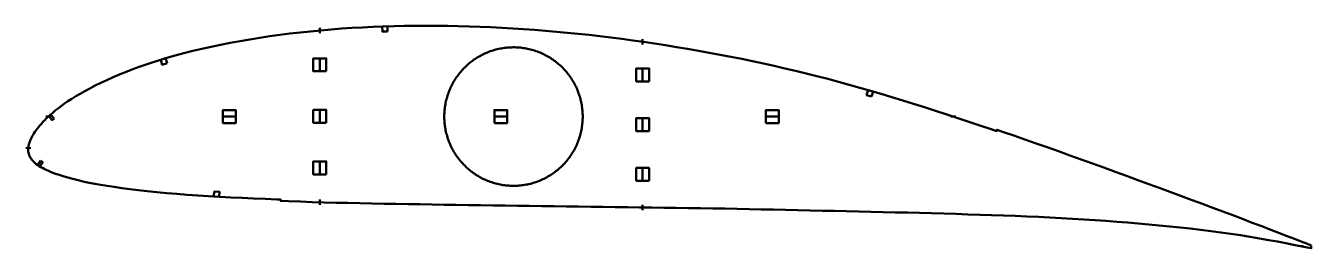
# Model space of a CAD drawing. Header units: metres. Extents: x -3 to 992, y -102 to 70.
import ezdxf

# ---------------------------------------------------------------- set-up
doc = ezdxf.new("R2010")
doc.units = ezdxf.units.M
doc.layers.add('Layer', color=1, linetype='Continuous', lineweight=50)

msp = doc.modelspace()

# ---------------------------------------------------------------- linework, layer by layer
at = {"layer": 'Layer'}
for p, q in [((224.21, 64.61), (224.21, 68.61)), ((474.21, 55.84), (474.21, 59.84)), ((374.21, 53.55), (374.21, 54.05)), ((224.21, 45.53), (224.21, 34.53)), ((474.21, 37.71), (474.21, 26.71)), ((16.08, 0), (12.08, 0)), ((159.72, 0), (148.72, 0)), ((224.21, 5.67), (224.21, -5.33)), ((320.63, 0), (320.13, 0)), ((369.93, 0), (358.93, 0)), ((427.79, 0), (428.29, 0)), ((474.21, -0.72), (474.21, -11.72)), ((580.14, 0), (569.14, 0)), ((712.78, 0), (716.78, 0)), ((0.52, -24.51), (-3.47, -24.21)), ((224.21, -34.19), (224.21, -45.19)), ((474.21, -39.16), (474.21, -50.16)), ((374.21, -53.55), (374.21, -54.05)), ((224.21, -64.26), (224.21, -68.26)), ((474.21, -68.28), (474.21, -72.28)), ((631.86, -73.09), (635.85, -73.4)), ((917.62, -71.29), (917.44, -71.75)), ((913.02, -87.96), (912.94, -88.45)), ((955.05, -85.43), (954.86, -85.89)), ((952.58, -93.9), (952.5, -94.39)), ((972.26, -97.47), (972.18, -97.97)), ((973.75, -92.58), (973.55, -93.03)), ((981.6, -100), (985.59, -100.31))]:
    msp.add_line(p, q, dxfattribs=at)
for points in [[(991.93, -99.73), (988.96, -98.52), (984.18, -96.67), (979.01, -94.62), (973.37, -92.43), (967.21, -90.08), (960.58, -87.55), (953.57, -84.86), (946.23, -82.06), (938.69, -79.18), (931.06, -76.31), (923.38, -73.46), (915.59, -70.52), (907.71, -67.53), (899.69, -64.55), (891.54, -61.53), (883.25, -58.51), (874.81, -55.41), (866.23, -52.27), (857.55, -49.09), (848.81, -45.9), (840.04, -42.71), (831.27, -39.51), (822.5, -36.33), (813.73, -33.17), (804.97, -30.02), (796.23, -26.88), (787.52, -23.78), (778.84, -20.7), (770.18, -17.67), (761.53, -14.66), (752.9, -11.68), (748.63, -10.22), (748.29, -11.21), (743.95, -9.73), (735.37, -6.82), (726.79, -3.96), (718.22, -1.12), (709.66, 1.67), (701.09, 4.44), (692.54, 7.17), (684.05, 9.86), (675.63, 12.49), (667.25, 15.05), (658.91, 17.55), (650.6, 19.98), (642.3, 22.35), (634.01, 24.66), (625.73, 26.92), (617.47, 29.11), (609.2, 31.24), (600.93, 33.31), (592.65, 35.32), (584.35, 37.27), (576.03, 39.17), (567.69, 41.01), (559.35, 42.8), (550.99, 44.53), (542.62, 46.21), (534.22, 47.83), (525.79, 49.39), (517.34, 50.91), (508.88, 52.38), (500.4, 53.8), (491.93, 55.16), (483.45, 56.47), (474.98, 57.73), (466.52, 58.93), (458.06, 60.07), (449.61, 61.14), (441.16, 62.17), (432.72, 63.13), (424.27, 64.03), (415.83, 64.87), (407.4, 65.65), (398.96, 66.36), (390.52, 67.02), (382.08, 67.61), (373.63, 68.15), (365.19, 68.63), (356.75, 69.04), (348.32, 69.4), (339.9, 69.69), (331.5, 69.92), (323.11, 70.09), (314.74, 70.2), (306.41, 70.24), (298.12, 70.23), (289.9, 70.14), (281.72, 69.98), (273.56, 69.73), (265.41, 69.4), (257.28, 69), (249.16, 68.53), (241.06, 67.99), (232.99, 67.37), (224.96, 66.68), (216.96, 65.91), (209, 65.07), (201.1, 64.16), (193.25, 63.17), (185.46, 62.1), (177.73, 60.95), (170.08, 59.73), (162.47, 58.41), (154.92, 57.02), (147.47, 55.57), (140.15, 54.06), (132.98, 52.48), (125.95, 50.82), (119.07, 49.08), (112.32, 47.26), (105.71, 45.36), (99.24, 43.39), (92.94, 41.35), (86.81, 39.25), (80.87, 37.1), (75.13, 34.9), (69.62, 32.69), (64.35, 30.48), (59.36, 28.28), (54.66, 26.1), (50.24, 23.94), (46.09, 21.81), (42.22, 19.72), (38.61, 17.67), (35.25, 15.68), (32.14, 13.75), (29.25, 11.87), (26.58, 10.06), (24.12, 8.29), (21.84, 6.57), (19.72, 4.9), (17.76, 3.27), (15.95, 1.7), (14.26, 0.18), (12.7, -1.3), (11.25, -2.74), (9.91, -4.14), (8.67, -5.51), (7.52, -6.84), (6.46, -8.13), (5.47, -9.39), (4.57, -10.62), (3.72, -11.84), (2.94, -13.02), (2.23, -14.14), (1.6, -15.25), (1.03, -16.37), (0.5, -17.47), (0.03, -18.5), (-0.37, -19.51), (-0.7, -20.53), (-0.97, -21.54), (-1.19, -22.52), (-1.36, -23.47), (-1.48, -24.42), (-1.54, -25.31), (-1.54, -26.2), (-1.47, -27.1), (-1.31, -28.02), (-1.08, -28.93), (-0.76, -29.85), (-0.37, -30.76), (0.1, -31.65), (0.66, -32.53), (1.32, -33.4), (2.05, -34.26), (2.87, -35.1), (3.77, -35.92), (4.74, -36.73), (5.79, -37.51), (6.93, -38.28), (8.17, -39.03), (9.49, -39.76), (10.92, -40.49), (12.44, -41.21), (14.07, -41.94), (15.8, -42.67), (17.65, -43.41), (19.62, -44.16), (21.73, -44.91), (23.99, -45.65), (26.43, -46.41), (29.07, -47.17), (31.91, -47.94), (34.98, -48.74), (38.29, -49.55), (41.88, -50.37), (45.77, -51.19), (50, -52), (54.6, -52.82), (59.6, -53.63), (65.02, -54.46), (70.83, -55.29), (77.05, -56.1), (83.66, -56.89), (90.67, -57.65), (98.03, -58.4), (105.69, -59.12), (113.56, -59.83), (121.59, -60.49), (129.76, -61.08), (138.08, -61.62), (146.58, -62.1), (155.23, -62.55), (164.01, -62.97), (172.91, -63.36), (181.92, -63.72), (191.01, -64.07), (194.06, -64.19), (194.03, -65.24), (200.11, -65.46), (209.26, -65.79), (218.4, -66.09), (227.57, -66.36), (236.78, -66.6), (246.03, -66.83), (255.3, -67.05), (264.56, -67.26), (273.81, -67.45), (283.08, -67.6), (292.39, -67.74), (301.75, -67.87), (311.13, -68.01), (320.52, -68.16), (329.93, -68.3), (339.36, -68.43), (348.82, -68.55), (358.28, -68.68), (367.74, -68.81), (377.21, -68.95), (386.68, -69.09), (396.13, -69.22), (405.59, -69.35), (415.05, -69.47), (424.52, -69.6), (433.98, -69.73), (443.45, -69.87), (452.91, -70), (462.37, -70.13), (471.83, -70.25), (481.29, -70.37), (490.74, -70.49), (500.18, -70.62), (509.61, -70.76), (519.04, -70.91), (528.47, -71.06), (537.88, -71.22), (547.29, -71.38), (556.68, -71.56), (566.08, -71.76), (575.5, -71.97), (584.93, -72.18), (594.38, -72.39), (603.82, -72.59), (613.27, -72.79), (622.71, -72.99), (632.14, -73.21), (641.58, -73.43), (651.01, -73.65), (660.43, -73.87), (669.84, -74.08), (679.22, -74.31), (688.58, -74.55), (697.95, -74.81), (707.32, -75.08), (716.69, -75.35), (726, -75.62), (735.25, -75.9), (744.44, -76.21), (753.58, -76.54), (762.69, -76.88), (771.7, -77.24), (780.63, -77.64), (789.5, -78.09), (798.35, -78.58), (807.16, -79.09), (815.9, -79.59), (824.48, -80.1), (832.88, -80.69), (841.25, -81.37), (849.62, -82.05), (857.91, -82.72), (866.09, -83.44), (874.22, -84.25), (882.33, -85.06), (890.36, -85.82), (898.27, -86.63), (906.14, -87.57), (914.06, -88.59), (921.93, -89.6), (929.61, -90.63), (937.12, -91.79), (944.58, -93.03), (951.9, -94.29), (958.98, -95.52), (965.72, -96.74), (972.09, -97.95), (978.07, -99.08), (983.62, -100.16), (988.73, -101.18), (991.89, -101.85)], [(427.79, 0), (427.78, 1.13), (427.75, 2.25), (427.69, 3.37), (427.6, 4.5), (427.5, 5.62), (427.37, 6.73), (427.22, 7.85), (427.04, 8.96), (426.84, 10.07), (426.62, 11.17), (426.37, 12.27), (426.1, 13.36), (425.81, 14.45), (425.49, 15.53), (425.15, 16.6), (424.79, 17.67), (424.41, 18.73), (424.01, 19.78), (423.58, 20.82), (423.13, 21.85), (422.66, 22.87), (422.17, 23.89), (421.66, 24.89), (421.12, 25.88), (420.57, 26.86), (419.99, 27.83), (419.4, 28.78), (418.78, 29.72), (418.15, 30.65), (417.49, 31.57), (416.82, 32.47), (416.13, 33.36), (415.42, 34.23), (414.69, 35.09), (413.94, 35.93), (413.18, 36.76), (412.4, 37.57), (411.6, 38.36), (410.78, 39.14), (409.95, 39.9), (409.11, 40.64), (408.24, 41.37), (407.37, 42.07), (406.48, 42.76), (405.57, 43.43), (404.65, 44.07), (403.72, 44.7), (402.77, 45.31), (401.81, 45.9), (400.84, 46.47), (399.86, 47.02), (398.86, 47.55), (397.86, 48.06), (396.84, 48.54), (395.82, 49.01), (394.78, 49.45), (393.74, 49.87), (392.68, 50.27), (391.62, 50.65), (390.55, 51), (389.48, 51.33), (388.4, 51.64), (387.31, 51.93), (386.21, 52.19), (385.11, 52.43), (384.01, 52.65), (382.9, 52.85), (381.79, 53.02), (380.67, 53.16), (379.55, 53.29), (378.43, 53.39), (377.31, 53.47), (376.18, 53.52), (375.05, 53.55), (373.93, 53.55), (372.8, 53.54), (371.68, 53.5), (370.55, 53.43), (369.43, 53.34), (368.31, 53.23), (367.19, 53.09), (366.08, 52.93), (364.97, 52.75), (363.86, 52.55), (362.76, 52.32), (361.66, 52.07), (360.57, 51.79), (359.48, 51.49), (358.4, 51.17), (357.33, 50.83), (356.27, 50.46), (355.21, 50.07), (354.16, 49.66), (353.12, 49.23), (352.09, 48.78), (351.07, 48.3), (350.06, 47.81), (349.06, 47.29), (348.07, 46.75), (347.09, 46.19), (346.13, 45.61), (345.18, 45.01), (344.24, 44.39), (343.31, 43.75), (342.4, 43.09), (341.5, 42.42), (340.61, 41.72), (339.74, 41.01), (338.89, 40.27), (338.05, 39.52), (337.23, 38.75), (336.42, 37.97), (335.63, 37.17), (334.86, 36.35), (334.1, 35.51), (333.37, 34.66), (332.65, 33.8), (331.94, 32.92), (331.26, 32.02), (330.6, 31.11), (329.95, 30.19), (329.33, 29.25), (328.72, 28.31), (328.14, 27.34), (327.57, 26.37), (327.03, 25.39), (326.51, 24.39), (326, 23.38), (325.52, 22.36), (325.06, 21.34), (324.63, 20.3), (324.21, 19.25), (323.82, 18.2), (323.44, 17.14), (323.1, 16.07), (322.77, 14.99), (322.47, 13.91), (322.18, 12.82), (321.93, 11.72), (321.69, 10.62), (321.48, 9.52), (321.29, 8.41), (321.13, 7.29), (320.98, 6.18), (320.87, 5.06), (320.77, 3.94), (320.7, 2.81), (320.65, 1.69), (320.63, 0.56), (320.63, -0.56), (320.65, -1.69), (320.7, -2.81), (320.77, -3.94), (320.87, -5.06), (320.98, -6.18), (321.13, -7.29), (321.29, -8.41), (321.48, -9.52), (321.69, -10.62), (321.93, -11.72), (322.18, -12.82), (322.47, -13.91), (322.77, -14.99), (323.1, -16.07), (323.44, -17.14), (323.82, -18.2), (324.21, -19.25), (324.63, -20.3), (325.06, -21.34), (325.52, -22.36), (326, -23.38), (326.51, -24.39), (327.03, -25.39), (327.57, -26.37), (328.14, -27.34), (328.72, -28.31), (329.33, -29.25), (329.95, -30.19), (330.6, -31.11), (331.26, -32.02), (331.94, -32.92), (332.65, -33.8), (333.37, -34.66), (334.1, -35.51), (334.86, -36.35), (335.63, -37.17), (336.42, -37.97), (337.23, -38.75), (338.05, -39.52), (338.89, -40.27), (339.74, -41.01), (340.61, -41.72), (341.5, -42.42), (342.4, -43.09), (343.31, -43.75), (344.24, -44.39), (345.18, -45.01), (346.13, -45.61), (347.09, -46.19), (348.07, -46.75), (349.06, -47.29), (350.06, -47.81), (351.07, -48.3), (352.09, -48.78), (353.12, -49.23), (354.16, -49.66), (355.21, -50.07), (356.27, -50.46), (357.33, -50.83), (358.4, -51.17), (359.48, -51.49), (360.57, -51.79), (361.66, -52.07), (362.76, -52.32), (363.86, -52.55), (364.97, -52.75), (366.08, -52.93), (367.19, -53.09), (368.31, -53.23), (369.43, -53.34), (370.55, -53.43), (371.68, -53.5), (372.8, -53.54), (373.93, -53.55), (375.05, -53.55), (376.18, -53.52), (377.31, -53.47), (378.43, -53.39), (379.55, -53.29), (380.67, -53.16), (381.79, -53.02), (382.9, -52.85), (384.01, -52.65), (385.11, -52.43), (386.21, -52.19), (387.31, -51.93), (388.4, -51.64), (389.48, -51.33), (390.55, -51), (391.62, -50.65), (392.68, -50.27), (393.74, -49.87), (394.78, -49.45), (395.82, -49.01), (396.84, -48.54), (397.86, -48.06), (398.86, -47.55), (399.86, -47.02), (400.84, -46.47), (401.81, -45.9), (402.77, -45.31), (403.72, -44.7), (404.65, -44.07), (405.57, -43.43), (406.48, -42.76), (407.37, -42.07), (408.24, -41.37), (409.11, -40.64), (409.95, -39.9), (410.78, -39.14), (411.6, -38.36), (412.4, -37.57), (413.18, -36.76), (413.94, -35.93), (414.69, -35.09), (415.42, -34.23), (416.13, -33.36), (416.82, -32.47), (417.49, -31.57), (418.15, -30.65), (418.78, -29.72), (419.4, -28.78), (419.99, -27.83), (420.57, -26.86), (421.12, -25.88), (421.66, -24.89), (422.17, -23.89), (422.66, -22.87), (423.13, -21.85), (423.58, -20.82), (424.01, -19.78), (424.41, -18.73), (424.79, -17.67), (425.15, -16.6), (425.49, -15.53), (425.81, -14.45), (426.1, -13.36), (426.37, -12.27), (426.62, -11.17), (426.84, -10.07), (427.04, -8.96), (427.22, -7.85), (427.37, -6.73), (427.5, -5.62), (427.6, -4.5), (427.69, -3.37), (427.75, -2.25), (427.78, -1.13), (427.79, 0)]]:
    msp.add_lwpolyline(points, close=True, dxfattribs=at)
for points in [[(276.77, 65.82), (272.77, 65.7), (272.65, 69.7), (276.65, 69.82), (276.77, 65.82)], [(106.03, 41.28), (102.21, 40.11), (101.04, 43.94), (104.87, 45.1), (106.03, 41.28)], [(229.21, 35.03), (219.21, 35.03), (219.21, 45.03), (229.21, 45.03), (229.21, 35.03)], [(479.21, 27.21), (469.21, 27.21), (469.21, 37.21), (479.21, 37.21), (479.21, 27.21)], [(651.46, 15.56), (647.62, 16.68), (648.75, 20.52), (652.59, 19.4), (651.46, 15.56)], [(18.49, -1.39), (17.01, -2.73), (14.33, 0.23), (15.81, 1.58), (18.49, -1.39)], [(149.22, -5), (149.22, 5), (159.22, 5), (159.22, -5), (149.22, -5)], [(229.21, -4.83), (219.21, -4.83), (219.21, 5.17), (229.21, 5.17), (229.21, -4.83)], [(359.43, -5), (359.43, 5), (369.43, 5), (369.43, -5), (359.43, -5)], [(569.64, -5), (569.64, 5), (579.64, 5), (579.64, -5), (569.64, -5)], [(479.21, -11.22), (469.21, -11.22), (469.21, -1.22), (479.21, -1.22), (479.21, -11.22)], [(8.1, -34.24), (9.76, -35.36), (7.54, -38.68), (5.88, -37.57), (8.1, -34.24)], [(229.21, -44.69), (219.21, -44.69), (219.21, -34.69), (229.21, -34.69), (229.21, -44.69)], [(479.21, -49.66), (469.21, -49.66), (469.21, -39.66), (479.21, -39.66), (479.21, -49.66)], [(142.45, -57.86), (146.45, -58.08), (146.22, -62.08), (142.23, -61.85), (142.45, -57.86)]]:
    msp.add_lwpolyline(points, dxfattribs=at)

doc.saveas('drawing.dxf')
